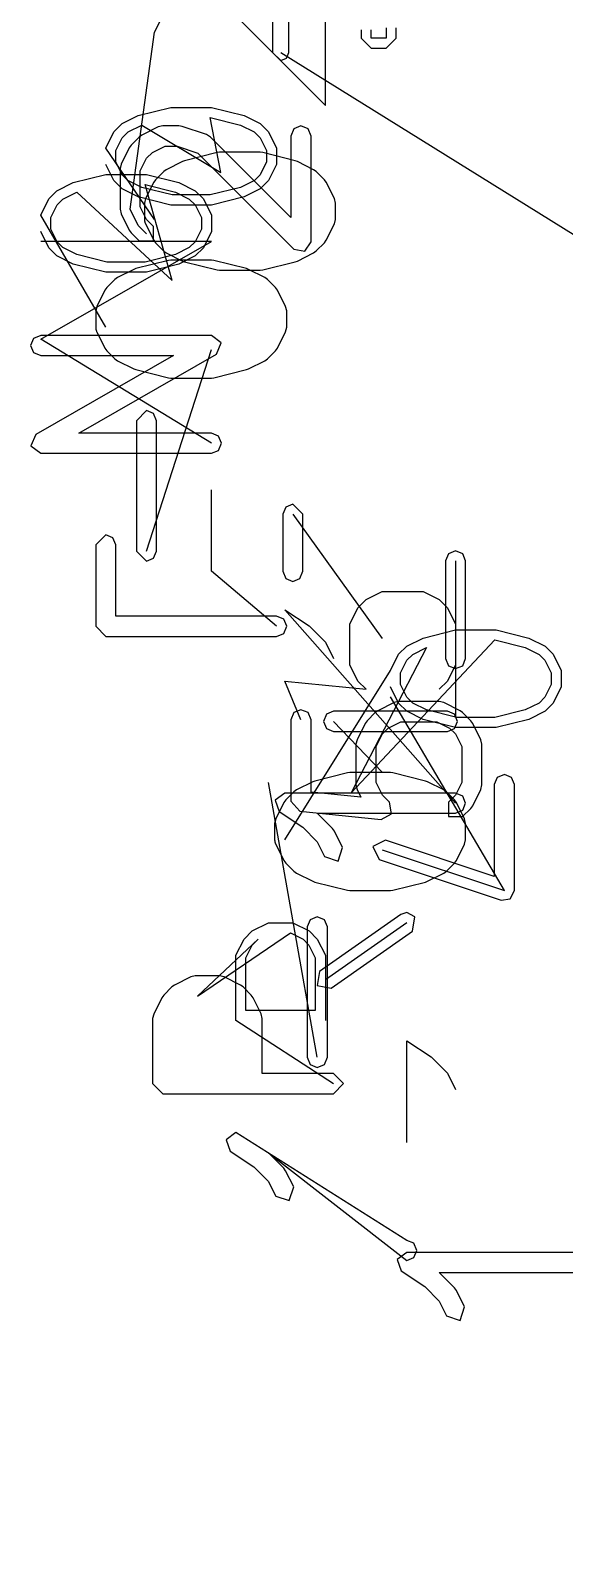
# Model space of a CAD drawing. Extents: x 0 to 334, y -361 to 120.
# Drawn here: x 14.81 to 18.78, y 7.64 to 19.02 of the extents above; entities that cross this region are included whole.
import ezdxf

# ---------------------------------------------------------------- set-up
doc = ezdxf.new("R2010")
doc.units = 0

msp = doc.modelspace()

# ---------------------------------------------------------------- linework, layer by layer
at = {"layer": 'Layer 1'}
for p, q in [((16.61, 20.1822), (16.61, 18.8522)), ((16.73, 18.8522), (16.73, 20.1822)), ((17.002143, 18.459809), (17.0021, 19.246)), ((15.7321, 19.0041), (15.792577, 19.125052)), ((16.276429, 19.185523), (17.002143, 18.459809)), ((15.550695, 17.688144), (15.7321, 19.0041)), ((17.268258, 19.022107), (17.2682, 18.9591)), ((17.3432, 18.9591), (17.3432, 19.0221)), ((17.453935, 19.036182), (17.4539, 18.9591)), ((17.5289, 18.9591), (17.5289, 19.0362)), ((17.2682, 18.9591), (17.3432, 18.8841)), ((17.4539, 18.9591), (17.3432, 18.9591)), ((17.3432, 18.8841), (17.4539, 18.8841)), ((17.4539, 18.8841), (17.5289, 18.9591)), ((16.61, 18.8522), (16.67, 18.7922)), ((16.67, 18.8522), (189.09, -88.0649)), ((16.67, 18.7922), (16.712426, 18.809774)), ((16.712426, 18.809774), (16.73, 18.8522)), ((15.611205, 18.384805), (15.85311, 18.445281)), ((15.85311, 18.445281), (16.1555, 18.4453)), ((16.1555, 18.4453), (16.397405, 18.384824)), ((15.429777, 18.263852), (15.490253, 18.324328)), ((15.490253, 18.324328), (15.611205, 18.384805)), ((15.53468, 18.262694), (15.637382, 18.314046)), ((15.637382, 18.314046), (16.225143, 17.96148)), ((16.225143, 17.96148), (16.1462, 18.3703)), ((16.1462, 18.3703), (16.371161, 18.31406)), ((16.371161, 18.31406), (16.473863, 18.262708)), ((16.397405, 18.384824), (16.518357, 18.324347)), ((16.518357, 18.324347), (16.578833, 18.263871)), ((15.3693, 18.1429), (15.429777, 18.263852)), ((15.4443, 18.1252), (15.491416, 18.21943)), ((15.491416, 18.21943), (15.53468, 18.262694)), ((15.618615, 18.224986), (15.558139, 18.16451)), ((15.638107, 18.239035), (15.618615, 18.224986)), ((15.759059, 18.299512), (15.638107, 18.239035)), ((15.7926, 18.30743), (15.759059, 18.299512)), ((15.913557, 18.307425), (15.7926, 18.30743)), ((15.937274, 18.303576), (15.913557, 18.307425)), ((16.118703, 18.243099), (15.937274, 18.303576)), ((16.148019, 18.224981), (16.118703, 18.243099)), ((16.7457, 17.6273), (16.148019, 18.224981)), ((16.473863, 18.262708), (16.517127, 18.219444)), ((16.517127, 18.219444), (16.564242, 18.125214)), ((16.578833, 18.263871), (16.639309, 18.142919)), ((16.767667, 18.285433), (16.7457, 18.2324)), ((16.7457, 18.2324), (16.7457, 17.6273)), ((16.8207, 18.3074), (16.767667, 18.285433)), ((16.873733, 18.285433), (16.8207, 18.3074)), ((16.8957, 18.2324), (16.873733, 18.285433)), ((16.895714, 17.446209), (16.8957, 18.2324)), ((15.7321, 17.613146), (15.3693, 18.1429)), ((15.444257, 18.039686), (15.4443, 18.1252)), ((15.54409, 18.145018), (15.483613, 18.024066)), ((15.558139, 18.16451), (15.54409, 18.145018)), ((15.672816, 18.06703), (15.71608, 18.110294)), ((15.71608, 18.110294), (15.81031, 18.15741)), ((15.81031, 18.15741), (15.9014, 18.1574)), ((15.9014, 18.1574), (16.054486, 18.106371)), ((16.19772, 18.109241), (15.955815, 18.048765)), ((16.054486, 18.106371), (16.767681, 17.393176)), ((16.21591, 18.11148), (16.19772, 18.109241)), ((16.518291, 18.111481), (16.21591, 18.11148)), ((16.536481, 18.109242), (16.518291, 18.111481)), ((16.778386, 18.048766), (16.536481, 18.109242)), ((16.564242, 18.125214), (16.5643, 18.0397)), ((16.639309, 18.142919), (16.6393, 18.022)), ((15.429767, 17.901029), (15.36929, 18.021981)), ((15.491373, 17.945456), (15.444257, 18.039686)), ((15.483613, 18.024066), (15.475695, 17.990525)), ((15.475695, 17.990525), (15.4757, 17.6881)), ((15.6257, 17.9728), (15.672816, 18.06703)), ((15.6257, 17.705805), (15.6257, 17.9728)), ((15.819512, 17.982609), (15.80002, 17.96856)), ((15.940464, 18.043086), (15.819512, 17.982609)), ((15.955815, 18.048765), (15.940464, 18.043086)), ((16.5643, 18.0397), (16.517185, 17.94547)), ((16.6393, 18.022), (16.578824, 17.901048)), ((16.793737, 18.043087), (16.778386, 18.048766)), ((16.914689, 17.98261), (16.793737, 18.043087)), ((16.934181, 17.968561), (16.914689, 17.98261)), ((15.006453, 17.826029), (15.127405, 17.886505)), ((15.127405, 17.886505), (15.36931, 17.946981)), ((15.36931, 17.946981), (15.6717, 17.947)), ((15.490243, 17.840553), (15.429767, 17.901029)), ((15.534637, 17.902192), (15.491373, 17.945456)), ((15.637339, 17.850841), (15.534637, 17.902192)), ((15.862333, 17.160791), (15.6624, 17.872)), ((15.6624, 17.872), (15.887361, 17.81576)), ((15.725495, 17.888592), (15.665018, 17.76764)), ((15.6717, 17.947), (15.913605, 17.886524)), ((15.739544, 17.908084), (15.725495, 17.888592)), ((15.80002, 17.96856), (15.739544, 17.908084)), ((15.913605, 17.886524), (16.034557, 17.826048)), ((16.473921, 17.902206), (16.371219, 17.850855)), ((16.517185, 17.94547), (16.473921, 17.902206)), ((16.578824, 17.901048), (16.518348, 17.840572)), ((16.994657, 17.908085), (16.934181, 17.968561)), ((17.008706, 17.888593), (16.994657, 17.908085)), ((17.069182, 17.767641), (17.008706, 17.888593)), ((14.8855, 17.6446), (14.945977, 17.765552)), ((14.945977, 17.765552), (15.006453, 17.826029)), ((15.007616, 17.72113), (15.05088, 17.764395)), ((15.05088, 17.764395), (15.153582, 17.815746)), ((15.153582, 17.815746), (15.862333, 17.160791)), ((15.611195, 17.780077), (15.490243, 17.840553)), ((15.8531, 17.7196), (15.611195, 17.780077)), ((15.8623, 17.7946), (15.637339, 17.850841)), ((15.665018, 17.76764), (15.6571, 17.734099)), ((16.146258, 17.794614), (15.8623, 17.7946)), ((15.887361, 17.81576), (15.990063, 17.764409)), ((15.990063, 17.764409), (16.033327, 17.721144)), ((16.034557, 17.826048), (16.095033, 17.765571)), ((16.095033, 17.765571), (16.155509, 17.644619)), ((16.371219, 17.850855), (16.146258, 17.794614)), ((16.397396, 17.780096), (16.155491, 17.719619)), ((16.518348, 17.840572), (16.397396, 17.780096)), ((17.0771, 17.7341), (17.069182, 17.767641)), ((15.36929, 16.812458), (14.8855, 17.6446)), ((14.9605, 17.6269), (15.007616, 17.72113)), ((15.4757, 17.6881), (15.483618, 17.654559)), ((15.483618, 17.654559), (15.544095, 17.533606)), ((15.611172, 17.567191), (15.550695, 17.688144)), ((15.672816, 17.611574), (15.6257, 17.705805)), ((15.6571, 17.734099), (15.6571, 17.6131)), ((16.155491, 17.719619), (15.8531, 17.7196)), ((16.033327, 17.721144), (16.080442, 17.626914)), ((16.155509, 17.644619), (16.1555, 17.5236)), ((17.077109, 17.613181), (17.0771, 17.7341)), ((14.945967, 17.402628), (14.88549, 17.523581)), ((14.960457, 17.541286), (14.9605, 17.6269)), ((15.007573, 17.447055), (14.960457, 17.541286)), ((15.544095, 17.533606), (15.558144, 17.514114)), ((15.671648, 17.506715), (15.611172, 17.567191)), ((15.6571, 17.6131), (15.6571, 17.613038)), ((15.6571, 17.613038), (15.657102, 17.612653)), ((15.657102, 17.612653), (15.657105, 17.612268)), ((15.657105, 17.612268), (15.657111, 17.611883)), ((15.657111, 17.611883), (15.657117, 17.611498)), ((15.657117, 17.611498), (15.657127, 17.611113)), ((15.657127, 17.611113), (15.657138, 17.610728)), ((15.657138, 17.610728), (15.657152, 17.610343)), ((15.657152, 17.610343), (15.657166, 17.609959)), ((15.657166, 17.609959), (15.657184, 17.609574)), ((15.657184, 17.609574), (15.657202, 17.60919)), ((15.657202, 17.60919), (15.657224, 17.608806)), ((15.657224, 17.608806), (15.657246, 17.608421)), ((15.657246, 17.608421), (15.657272, 17.608037)), ((15.657272, 17.608037), (15.657298, 17.607653)), ((15.657298, 17.607653), (15.657328, 17.607269)), ((15.657328, 17.607269), (15.657358, 17.606885)), ((15.657358, 17.606885), (15.657392, 17.606501)), ((15.657392, 17.606501), (15.657426, 17.606118)), ((15.657426, 17.606118), (15.657463, 17.605735)), ((15.657463, 17.605735), (15.657502, 17.605352)), ((15.657502, 17.605352), (15.657543, 17.60497)), ((15.657543, 17.60497), (15.657585, 17.604586)), ((15.657585, 17.604586), (15.65763, 17.604205)), ((15.65763, 17.604205), (15.657676, 17.603822)), ((15.657676, 17.603822), (15.657726, 17.603441)), ((15.657726, 17.603441), (15.657776, 17.603058)), ((15.657776, 17.603058), (15.657829, 17.602677)), ((15.657829, 17.602677), (15.657883, 17.602296)), ((15.657883, 17.602296), (15.65794, 17.601915)), ((15.65794, 17.601915), (15.657997, 17.601534)), ((15.657997, 17.601534), (15.658058, 17.601154)), ((15.658058, 17.601154), (15.65812, 17.600774)), ((15.65812, 17.600774), (15.658185, 17.600395)), ((15.658185, 17.600395), (15.658251, 17.600015)), ((15.658251, 17.600015), (15.658319, 17.599636)), ((15.658319, 17.599636), (15.658389, 17.599258)), ((15.658389, 17.599258), (15.658462, 17.598879)), ((15.658462, 17.598879), (15.658535, 17.598502)), ((15.658535, 17.598502), (15.658611, 17.598124)), ((15.658611, 17.598124), (15.658688, 17.597747)), ((15.658688, 17.597747), (15.658769, 17.59737)), ((15.658769, 17.59737), (15.65885, 17.596995)), ((15.65885, 17.596995), (15.658934, 17.596618)), ((15.658934, 17.596618), (15.659019, 17.596243)), ((15.659019, 17.596243), (15.659107, 17.595868)), ((15.659107, 17.595868), (15.659196, 17.595494)), ((15.659196, 17.595494), (15.659288, 17.59512)), ((15.659288, 17.59512), (15.659381, 17.594746)), ((15.659381, 17.594746), (15.659477, 17.594373)), ((15.659477, 17.594373), (15.659573, 17.594001)), ((15.659573, 17.594001), (15.659673, 17.593629)), ((15.659673, 17.593629), (15.659773, 17.593257)), ((15.659773, 17.593257), (15.659876, 17.592886)), ((15.659876, 17.592886), (15.65998, 17.592516)), ((15.65998, 17.592516), (15.660088, 17.592146)), ((15.660088, 17.592146), (15.660195, 17.591776)), ((15.660195, 17.591776), (15.660306, 17.591408)), ((15.660306, 17.591408), (15.660418, 17.591039)), ((15.660418, 17.591039), (15.660533, 17.590672)), ((15.660533, 17.590672), (15.660649, 17.590304)), ((15.660649, 17.590304), (15.660767, 17.589939)), ((15.660767, 17.589939), (15.660886, 17.589572)), ((15.660886, 17.589572), (15.661008, 17.589208)), ((15.661008, 17.589208), (15.661132, 17.588842)), ((15.661132, 17.588842), (15.661258, 17.588478)), ((15.661258, 17.588478), (15.661384, 17.588115)), ((15.661384, 17.588115), (15.661514, 17.587753)), ((15.661514, 17.587753), (15.661645, 17.58739)), ((15.661645, 17.58739), (15.661778, 17.58703)), ((15.661778, 17.58703), (15.661912, 17.586668)), ((15.661912, 17.586668), (15.662049, 17.586309)), ((15.662049, 17.586309), (15.662187, 17.585949)), ((15.662187, 17.585949), (15.662328, 17.585591)), ((15.662328, 17.585591), (15.66247, 17.585233)), ((15.66247, 17.585233), (15.662614, 17.584876)), ((15.662614, 17.584876), (15.662759, 17.58452)), ((15.662759, 17.58452), (15.662908, 17.584164)), ((15.662908, 17.584164), (15.663057, 17.583809)), ((15.663057, 17.583809), (15.663208, 17.583455)), ((15.663208, 17.583455), (15.663361, 17.583102)), ((15.663361, 17.583102), (15.663517, 17.582749)), ((15.663517, 17.582749), (15.663673, 17.582398)), ((15.663673, 17.582398), (15.663832, 17.582047)), ((15.663832, 17.582047), (15.663991, 17.581697)), ((15.663991, 17.581697), (15.664154, 17.581348)), ((15.664154, 17.581348), (15.664317, 17.580999)), ((15.664317, 17.580999), (15.664483, 17.580652)), ((15.664483, 17.580652), (15.66465, 17.580305)), ((15.66465, 17.580305), (15.66482, 17.579959)), ((15.66482, 17.579959), (15.664991, 17.579614)), ((15.664991, 17.579614), (15.665018, 17.579559)), ((15.665018, 17.579559), (15.725495, 17.458607)), ((15.724686, 17.559704), (15.672816, 17.611574)), ((15.724686, 17.453638), (15.724686, 17.559704)), ((16.0805, 17.5413), (16.033385, 17.447069)), ((16.080442, 17.626914), (16.0805, 17.5413)), ((16.1555, 17.5236), (16.095024, 17.402647)), ((17.008715, 17.458688), (17.069191, 17.57964)), ((17.069191, 17.57964), (17.077109, 17.613181)), ((14.8855, 16.7229), (16.1555, 17.448614)), ((16.1555, 17.448614), (14.8855, 17.4486)), ((15.050837, 17.403791), (15.007573, 17.447055)), ((15.153539, 17.35244), (15.050837, 17.403791)), ((15.558144, 17.514114), (15.61862, 17.453638)), ((15.61862, 17.453638), (15.724686, 17.453638)), ((15.725495, 17.458607), (15.739544, 17.439115)), ((15.739544, 17.439115), (15.80002, 17.378639)), ((15.990121, 17.403805), (15.887419, 17.352454)), ((16.033385, 17.447069), (15.990121, 17.403805)), ((16.849411, 17.376929), (16.895714, 17.446209)), ((16.93419, 17.37872), (16.994666, 17.439196)), ((16.994666, 17.439196), (17.008715, 17.458688)), ((15.006443, 17.342152), (14.945967, 17.402628)), ((15.127395, 17.281676), (15.006443, 17.342152)), ((15.3785, 17.2962), (15.153539, 17.35244)), ((15.662458, 17.296214), (15.3785, 17.2962)), ((15.83491, 17.308552), (15.593005, 17.248076)), ((15.887419, 17.352454), (15.662458, 17.296214)), ((15.80002, 17.378639), (15.819512, 17.36459)), ((15.819512, 17.36459), (15.940464, 17.304114)), ((15.8531, 17.310791), (15.83491, 17.308552)), ((16.155491, 17.310781), (15.8531, 17.310791)), ((16.034548, 17.342171), (15.913596, 17.281695)), ((15.940464, 17.304114), (15.955815, 17.298435)), ((15.955815, 17.298435), (16.19772, 17.237958)), ((16.095024, 17.402647), (16.034548, 17.342171)), ((16.173681, 17.308542), (16.155491, 17.310781)), ((16.415586, 17.248066), (16.173681, 17.308542)), ((16.53649, 17.238039), (16.778395, 17.298516)), ((16.767681, 17.393176), (16.849411, 17.376929)), ((16.778395, 17.298516), (16.793746, 17.304195)), ((16.793746, 17.304195), (16.914698, 17.364671)), ((16.914698, 17.364671), (16.93419, 17.37872)), ((15.3693, 17.2212), (15.127395, 17.281676)), ((15.671691, 17.221219), (15.3693, 17.2212)), ((15.456702, 17.181921), (15.43721, 17.167872)), ((15.577654, 17.242397), (15.456702, 17.181921)), ((15.593005, 17.248076), (15.577654, 17.242397)), ((15.913596, 17.281695), (15.671691, 17.221219)), ((16.19772, 17.237958), (16.21591, 17.235719)), ((16.21591, 17.235719), (16.5183, 17.2358)), ((16.430937, 17.242387), (16.415586, 17.248066)), ((16.551889, 17.181911), (16.430937, 17.242387)), ((16.5183, 17.2358), (16.53649, 17.238039)), ((16.571381, 17.167862), (16.551889, 17.181911)), ((15.362685, 17.087903), (15.302208, 16.966951)), ((15.376734, 17.107395), (15.362685, 17.087903)), ((15.43721, 17.167872), (15.376734, 17.107395)), ((16.631857, 17.107385), (16.571381, 17.167862)), ((16.645906, 17.087893), (16.631857, 17.107385)), ((16.706382, 16.966941), (16.645906, 17.087893)), ((15.302208, 16.966951), (15.29429, 16.93341)), ((16.7143, 16.9334), (16.706382, 16.966941)), ((15.29429, 16.93341), (15.2943, 16.8124)), ((16.714309, 16.812481), (16.7143, 16.9334)), ((14.832457, 16.729947), (14.81049, 16.676914)), ((14.88549, 16.751914), (14.832457, 16.729947)), ((16.15548, 16.751914), (14.88549, 16.751914)), ((16.15549, 15.9512), (14.8855, 16.7229)), ((15.2943, 16.8124), (15.2943, 16.812338)), ((15.2943, 16.812338), (15.294302, 16.811952)), ((15.294302, 16.811952), (15.294305, 16.811568)), ((15.294305, 16.811568), (15.294311, 16.811183)), ((15.294311, 16.811183), (15.294317, 16.810798)), ((15.294317, 16.810798), (15.294327, 16.810414)), ((15.294327, 16.810414), (15.294338, 16.810028)), ((15.294338, 16.810028), (15.294352, 16.809643)), ((15.294352, 16.809643), (15.294366, 16.809259)), ((15.294366, 16.809259), (15.294384, 16.808874)), ((15.294384, 16.808874), (15.294402, 16.80849)), ((15.294402, 16.80849), (15.294424, 16.808106)), ((15.294424, 16.808106), (15.294446, 16.807721)), ((15.294446, 16.807721), (15.294472, 16.807338)), ((15.294472, 16.807338), (15.294498, 16.806953)), ((15.294498, 16.806953), (15.294528, 16.806569)), ((15.294528, 16.806569), (15.294558, 16.806185)), ((15.294558, 16.806185), (15.294592, 16.805801)), ((15.294592, 16.805801), (15.294626, 16.805418)), ((15.294626, 16.805418), (15.294664, 16.805035)), ((15.294664, 16.805035), (15.294702, 16.804652)), ((15.294702, 16.804652), (15.294743, 16.804269)), ((15.294743, 16.804269), (15.294785, 16.803886)), ((15.294785, 16.803886), (15.29483, 16.803504)), ((15.29483, 16.803504), (15.294876, 16.803122)), ((15.294876, 16.803122), (15.294926, 16.802741)), ((15.294926, 16.802741), (15.294976, 16.802358)), ((15.294976, 16.802358), (15.295029, 16.801977)), ((15.295029, 16.801977), (15.295083, 16.801596)), ((15.295083, 16.801596), (15.29514, 16.801215)), ((15.29514, 16.801215), (15.295197, 16.800835)), ((15.295197, 16.800835), (15.295258, 16.800454)), ((15.295258, 16.800454), (15.29532, 16.800074)), ((15.29532, 16.800074), (15.295385, 16.799695)), ((15.295385, 16.799695), (15.295451, 16.799315)), ((15.295451, 16.799315), (15.295519, 16.798937)), ((15.295519, 16.798937), (15.295589, 16.798558)), ((15.295589, 16.798558), (15.295661, 16.79818)), ((15.295661, 16.79818), (15.295735, 16.797802)), ((15.295735, 16.797802), (15.295811, 16.797425)), ((15.295811, 16.797425), (15.295888, 16.797047)), ((15.295888, 16.797047), (15.295969, 16.796671)), ((15.295969, 16.796671), (15.29605, 16.796295)), ((15.29605, 16.796295), (15.296134, 16.795919)), ((15.296134, 16.795919), (15.296219, 16.795543)), ((15.296219, 16.795543), (15.296307, 16.795168)), ((15.296307, 16.795168), (15.296396, 16.794794)), ((15.296396, 16.794794), (15.296488, 16.79442)), ((15.296488, 16.79442), (15.296581, 16.794046)), ((15.296581, 16.794046), (15.296677, 16.793673)), ((15.296677, 16.793673), (15.296773, 16.793301)), ((15.296773, 16.793301), (15.296873, 16.792929)), ((15.296873, 16.792929), (15.296973, 16.792557)), ((15.296973, 16.792557), (15.297076, 16.792187)), ((15.297076, 16.792187), (15.29718, 16.791816)), ((15.29718, 16.791816), (15.297288, 16.791446)), ((15.297288, 16.791446), (15.297395, 16.791076)), ((15.297395, 16.791076), (15.297506, 16.790708)), ((15.297506, 16.790708), (15.297618, 16.790339)), ((15.297618, 16.790339), (15.297733, 16.789972)), ((15.297733, 16.789972), (15.297848, 16.789605)), ((15.297848, 16.789605), (15.297967, 16.789239)), ((15.297967, 16.789239), (15.298086, 16.788872)), ((15.298086, 16.788872), (15.298208, 16.788508)), ((15.298208, 16.788508), (15.298332, 16.788142)), ((15.298332, 16.788142), (15.298458, 16.787779)), ((15.298458, 16.787779), (15.298584, 16.787415)), ((15.298584, 16.787415), (15.298714, 16.787053)), ((15.298714, 16.787053), (15.298845, 16.78669)), ((15.298845, 16.78669), (15.298978, 16.786329)), ((15.298978, 16.786329), (15.299112, 16.785968)), ((15.299112, 16.785968), (15.299249, 16.785609)), ((15.299249, 16.785609), (15.299387, 16.785249)), ((15.299387, 16.785249), (15.299528, 16.78489)), ((15.299528, 16.78489), (15.29967, 16.784533)), ((15.29967, 16.784533), (15.299815, 16.784175)), ((15.299815, 16.784175), (15.299959, 16.78382)), ((15.299959, 16.78382), (15.300108, 16.783464)), ((15.300108, 16.783464), (15.300257, 16.783109)), ((15.300257, 16.783109), (15.300408, 16.782755)), ((15.300408, 16.782755), (15.300561, 16.782402)), ((15.300561, 16.782402), (15.300717, 16.782049)), ((15.300717, 16.782049), (15.300872, 16.781698)), ((15.300872, 16.781698), (15.301032, 16.781346)), ((15.301032, 16.781346), (15.301191, 16.780997)), ((15.301191, 16.780997), (15.301354, 16.780648)), ((15.301354, 16.780648), (15.301517, 16.780299)), ((15.301517, 16.780299), (15.301683, 16.779952)), ((15.301683, 16.779952), (15.30185, 16.779605)), ((15.30185, 16.779605), (15.30202, 16.77926)), ((15.30202, 16.77926), (15.302191, 16.778914)), ((15.302191, 16.778914), (15.302218, 16.778859)), ((15.302218, 16.778859), (15.362695, 16.657906)), ((16.227946, 16.696158), (16.15548, 16.751914)), ((16.645915, 16.657987), (16.706391, 16.77894)), ((16.706391, 16.77894), (16.714309, 16.812481)), ((14.81049, 16.676914), (14.832457, 16.623881)), ((14.832457, 16.623881), (14.88549, 16.601914)), ((15.1679, 16.0262), (16.19269, 16.611796)), ((15.362695, 16.657906), (15.376744, 16.638414)), ((15.376744, 16.638414), (15.43722, 16.577938)), ((15.671691, 15.1505), (16.1555, 16.6479)), ((16.19269, 16.611796), (16.227946, 16.696158)), ((16.57139, 16.578019), (16.631866, 16.638495)), ((16.631866, 16.638495), (16.645915, 16.657987)), ((15.8731, 16.602), (14.84831, 16.016404)), ((14.88549, 16.601914), (15.8731, 16.602)), ((15.43722, 16.577938), (15.456712, 16.563889)), ((15.456712, 16.563889), (15.577664, 16.503413)), ((15.577664, 16.503413), (15.593015, 16.497734)), ((15.593015, 16.497734), (15.83492, 16.437258)), ((16.17369, 16.437339), (16.415595, 16.497815)), ((16.415595, 16.497815), (16.430946, 16.503494)), ((16.430946, 16.503494), (16.551898, 16.56397)), ((16.551898, 16.56397), (16.57139, 16.578019)), ((15.83492, 16.437258), (15.85311, 16.435019)), ((15.85311, 16.435019), (16.1555, 16.4351)), ((16.1555, 16.4351), (16.17369, 16.437339)), ((15.671691, 16.19312), (15.596691, 16.11812)), ((15.6717, 16.1931), (15.671691, 16.19312)), ((15.724733, 16.171133), (15.6717, 16.1931)), ((15.7467, 16.1181), (15.724733, 16.171133)), ((15.596691, 16.11812), (15.5967, 15.1505)), ((15.7467, 15.1505), (15.7467, 16.1181)), ((14.84831, 16.016404), (14.813054, 15.932042)), ((14.813054, 15.932042), (14.88552, 15.876286)), ((16.1555, 16.0262), (15.1679, 16.0262)), ((16.208533, 16.004233), (16.1555, 16.0262)), ((16.2305, 15.9512), (16.208533, 16.004233)), ((16.208533, 15.898167), (16.2305, 15.9512)), ((14.88552, 15.876286), (16.1555, 15.8762)), ((16.1555, 15.8762), (16.208533, 15.898167)), ((16.1555, 15.0005), (16.1555, 15.6053)), ((16.707229, 15.476905), (16.685262, 15.423872)), ((16.760262, 15.498872), (16.707229, 15.476905)), ((16.8352, 15.4239), (16.7602, 15.4989)), ((16.7602, 15.4989), (16.760262, 15.498872)), ((16.685262, 15.423872), (16.6852, 15.0005)), ((16.760262, 15.423872), (17.4255, 14.5022)), ((16.8352, 15.0005), (16.8352, 15.4239)), ((15.369309, 15.27147), (15.294309, 15.19647)), ((15.422333, 15.249533), (15.3693, 15.2715)), ((15.3693, 15.2715), (15.369309, 15.27147)), ((15.4443, 15.1965), (15.422333, 15.249533)), ((15.294309, 15.19647), (15.2943, 14.5917)), ((15.4443, 14.6667), (15.4443, 15.1965)), ((15.5967, 15.1505), (15.6717, 15.0755)), ((15.724733, 15.097467), (15.7467, 15.1505)), ((17.916767, 15.13099), (17.8948, 15.077957)), ((17.9698, 15.152957), (17.916767, 15.13099)), ((17.9698, 15.1529), (17.9698, 15.152957)), ((18.022833, 15.130933), (17.9698, 15.1529)), ((18.0448, 15.0779), (18.022833, 15.130933)), ((15.6717, 15.0755), (15.724733, 15.097467)), ((17.8948, 15.077957), (17.8948, 14.3522)), ((17.9698, 15.077957), (17.9698, 13.9143)), ((18.0448, 14.3522), (18.0448, 15.0779)), ((16.639309, 14.591708), (16.1555, 15.0005)), ((16.6852, 15.0005), (16.707167, 14.947467)), ((16.707167, 14.947467), (16.7602, 14.9255)), ((16.7602, 14.9255), (16.813233, 14.947467)), ((16.813233, 14.947467), (16.8352, 15.0005)), ((17.244076, 14.729552), (17.304552, 14.790028)), ((17.304552, 14.790028), (17.425505, 14.850505)), ((17.425505, 14.850505), (17.7279, 14.8505)), ((17.7279, 14.8505), (17.848852, 14.790023)), ((17.848852, 14.790023), (17.909328, 14.729547)), ((17.969798, 13.278105), (16.6998, 14.7151)), ((16.6998, 14.7151), (16.881229, 14.594147)), ((17.1836, 14.6086), (17.244076, 14.729552)), ((17.909328, 14.729547), (17.969804, 14.608595)), ((15.2943, 14.5917), (15.3693, 14.5167)), ((16.6393, 14.6667), (15.4443, 14.6667)), ((16.692333, 14.644733), (16.6393, 14.6667)), ((16.7143, 14.5917), (16.692333, 14.644733)), ((16.692333, 14.538667), (16.7143, 14.5917)), ((16.881229, 14.594147), (17.002181, 14.473195)), ((17.18361, 14.306253), (17.1836, 14.6086)), ((17.727905, 14.504605), (17.96981, 14.565081)), ((17.969804, 14.608595), (17.9698, 14.3062)), ((17.96981, 14.565081), (18.2721, 14.5651)), ((18.2721, 14.5651), (18.514005, 14.504624)), ((15.3693, 14.5167), (16.6393, 14.5167)), ((16.6393, 14.5167), (16.692333, 14.538667)), ((17.002181, 14.473195), (17.062657, 14.352242)), ((17.192843, 13.355491), (18.2629, 14.4901)), ((17.606953, 14.444129), (17.727905, 14.504605)), ((18.2629, 14.4901), (18.487861, 14.43386)), ((18.514005, 14.504624), (18.634957, 14.444148)), ((17.754082, 14.433846), (17.192843, 13.355491)), ((17.486, 14.2627), (17.546477, 14.383652)), ((17.546477, 14.383652), (17.606953, 14.444129)), ((17.561, 14.245), (17.608116, 14.33923)), ((17.608116, 14.33923), (17.65138, 14.382495)), ((17.65138, 14.382495), (17.754082, 14.433846)), ((17.8948, 14.3522), (17.916767, 14.299167)), ((18.022833, 14.299167), (18.0448, 14.3522)), ((18.487861, 14.43386), (18.590563, 14.382509)), ((18.590563, 14.382509), (18.633827, 14.339244)), ((18.633827, 14.339244), (18.680942, 14.245014)), ((18.634957, 14.444148), (18.695433, 14.383671)), ((18.695433, 14.383671), (18.755909, 14.262719)), ((16.6998, 13.007158), (17.486, 14.2627)), ((17.244086, 14.1853), (17.18361, 14.306253)), ((17.560957, 14.159386), (17.561, 14.245)), ((17.9698, 14.3062), (17.909324, 14.185247)), ((17.916767, 14.299167), (17.9698, 14.2772)), ((17.9698, 14.2772), (18.022833, 14.299167)), ((18.680942, 14.245014), (18.681, 14.1594)), ((18.755909, 14.262719), (18.756, 14.1417)), ((16.820738, 13.897438), (16.6998, 14.1853)), ((16.6998, 14.1853), (17.304562, 14.124824)), ((17.304562, 14.124824), (17.244086, 14.1853)), ((17.546467, 14.020728), (17.48599, 14.141681)), ((17.608073, 14.065155), (17.560957, 14.159386)), ((17.909324, 14.185247), (17.848848, 14.124771)), ((18.681, 14.1594), (18.633885, 14.065169)), ((18.756, 14.1417), (18.695524, 14.020747)), ((17.512912, 14.024997), (17.391959, 13.96452)), ((18.332657, 12.629776), (17.486, 14.0667)), ((17.546453, 14.032915), (17.512912, 14.024997)), ((17.848796, 14.032905), (17.546453, 14.032915)), ((17.606943, 13.960252), (17.546467, 14.020728)), ((17.651337, 14.021891), (17.608073, 14.065155)), ((17.754039, 13.97054), (17.651337, 14.021891)), ((17.882337, 14.024987), (17.848796, 14.032905)), ((18.003289, 13.96451), (17.882337, 14.024987)), ((18.590621, 14.021905), (18.487919, 13.970554)), ((18.633885, 14.065169), (18.590621, 14.021905)), ((18.695524, 14.020747), (18.635048, 13.960271)), ((16.767667, 13.950433), (16.7457, 13.8974)), ((16.7457, 13.8974), (16.7457, 13.2927)), ((16.8207, 13.9724), (16.767667, 13.950433)), ((16.873733, 13.950433), (16.8207, 13.9724)), ((16.8957, 13.8974), (16.873733, 13.950433)), ((16.89569, 13.360521), (16.8957, 13.8974)), ((17.009634, 13.938305), (16.987667, 13.885272)), ((16.987667, 13.885272), (17.009634, 13.832239)), ((17.062667, 13.960272), (17.009634, 13.938305)), ((17.9093, 13.9603), (17.062667, 13.960272)), ((17.062667, 13.885272), (17.4255, 13.5079)), ((17.311991, 13.889995), (17.297942, 13.870503)), ((17.372467, 13.950471), (17.311991, 13.889995)), ((17.391959, 13.96452), (17.372467, 13.950471)), ((17.469879, 13.835794), (17.56411, 13.88291)), ((17.56411, 13.88291), (17.8311, 13.8829)), ((17.727895, 13.899776), (17.606943, 13.960252)), ((17.9698, 13.8393), (17.727895, 13.899776)), ((17.979, 13.9143), (17.754039, 13.97054)), ((17.8311, 13.8829), (17.92533, 13.835784)), ((17.962333, 13.938333), (17.9093, 13.9603)), ((17.9843, 13.8853), (17.962333, 13.938333)), ((17.962333, 13.832267), (17.9843, 13.8853)), ((18.262958, 13.914314), (17.979, 13.9143)), ((18.022781, 13.950461), (18.003289, 13.96451)), ((18.083257, 13.889985), (18.022781, 13.950461)), ((18.097306, 13.870493), (18.083257, 13.889985)), ((18.487919, 13.970554), (18.262958, 13.914314)), ((18.514096, 13.899795), (18.272191, 13.839319)), ((18.635048, 13.960271), (18.514096, 13.899795)), ((17.009634, 13.832239), (17.062667, 13.810272)), ((17.062667, 13.810272), (17.9093, 13.8103)), ((17.297942, 13.870503), (17.237466, 13.749551)), ((17.3795, 13.6983), (17.426615, 13.79253)), ((17.426615, 13.79253), (17.469879, 13.835794)), ((17.9093, 13.8103), (17.962333, 13.832267)), ((17.92533, 13.835784), (17.968594, 13.79252)), ((17.968594, 13.79252), (18.015709, 13.69829)), ((18.272191, 13.839319), (17.9698, 13.8393)), ((18.157782, 13.749541), (18.097306, 13.870493)), ((17.229548, 13.71601), (17.2295, 13.4136)), ((17.237466, 13.749551), (17.229548, 13.71601)), ((17.37951, 13.431358), (17.3795, 13.6983)), ((18.015709, 13.69829), (18.0157, 13.4313)), ((18.1657, 13.716), (18.157782, 13.749541)), ((18.1657, 13.413595), (18.1657, 13.716)), ((16.941691, 11.39123), (16.5788, 13.4329)), ((16.908164, 13.437097), (16.787212, 13.376621)), ((16.923515, 13.442776), (16.908164, 13.437097)), ((17.16542, 13.503252), (16.923515, 13.442776)), ((17.18361, 13.505491), (17.16542, 13.503252)), ((17.485991, 13.505481), (17.18361, 13.505491)), ((17.426625, 13.337127), (17.37951, 13.431358)), ((17.504181, 13.503242), (17.485991, 13.505481)), ((17.746086, 13.442766), (17.504181, 13.503242)), ((17.761437, 13.437087), (17.746086, 13.442766)), ((17.882389, 13.376611), (17.761437, 13.437087)), ((18.0157, 13.4313), (17.968585, 13.337069)), ((18.279624, 13.468999), (18.257657, 13.415966)), ((18.332657, 13.490966), (18.279624, 13.468999)), ((18.385633, 13.469033), (18.3326, 13.491)), ((18.3326, 13.491), (18.332657, 13.490966)), ((18.4076, 13.416), (18.385633, 13.469033)), ((16.699798, 13.353105), (16.628033, 13.299834)), ((17.9698, 13.3531), (16.699798, 13.353105)), ((16.76772, 13.362572), (16.707244, 13.302095)), ((16.787212, 13.376621), (16.76772, 13.362572)), ((17.265686, 13.323522), (16.89569, 13.360521)), ((17.2295, 13.4136), (17.237418, 13.380059)), ((17.237418, 13.380059), (17.265686, 13.323522)), ((17.478495, 13.285257), (17.426625, 13.337127)), ((17.901881, 13.362562), (17.882389, 13.376611)), ((17.962357, 13.302085), (17.901881, 13.362562)), ((17.968585, 13.337069), (17.916715, 13.285199)), ((18.022833, 13.331133), (17.9698, 13.3531)), ((18.0448, 13.2781), (18.022833, 13.331133)), ((18.097306, 13.259101), (18.157782, 13.380054)), ((18.157782, 13.380054), (18.1657, 13.413595)), ((18.257657, 13.415966), (18.2576, 12.7339)), ((18.4076, 12.629843), (18.4076, 13.416)), ((16.628033, 13.299834), (16.658195, 13.215701)), ((16.693195, 13.282603), (16.632718, 13.161651)), ((16.658195, 13.215701), (16.833445, 13.098868)), ((16.707244, 13.302095), (16.693195, 13.282603)), ((16.7457, 13.2927), (16.813237, 13.218072)), ((16.813237, 13.218072), (17.417999, 13.157596)), ((17.055212, 13.089233), (16.94134, 13.203105)), ((16.94134, 13.203105), (17.9698, 13.2031)), ((17.417999, 13.157596), (17.493224, 13.200113)), ((17.493224, 13.200113), (17.478495, 13.285257)), ((17.916715, 13.285199), (17.916715, 13.179133)), ((17.976406, 13.282593), (17.962357, 13.302085)), ((17.9698, 13.2031), (18.022833, 13.225067)), ((18.036882, 13.161641), (17.976406, 13.282593)), ((18.022781, 13.179133), (18.083257, 13.239609)), ((18.022833, 13.225067), (18.0448, 13.2781)), ((18.083257, 13.239609), (18.097306, 13.259101)), ((16.632718, 13.161651), (16.6248, 13.12811)), ((16.6248, 13.12811), (16.6248, 13.0072)), ((16.833445, 13.098868), (16.94054, 12.991773)), ((17.069261, 13.069741), (17.055212, 13.089233)), ((17.916715, 13.179133), (18.022781, 13.179133)), ((18.0448, 13.1281), (18.036882, 13.161641)), ((18.044809, 13.007181), (18.0448, 13.1281)), ((16.6248, 13.0072), (16.6248, 13.007138)), ((16.6248, 13.007138), (16.624802, 13.006752)), ((16.624802, 13.006752), (16.624805, 13.006368)), ((16.624805, 13.006368), (16.624811, 13.005983)), ((16.624811, 13.005983), (16.624817, 13.005598)), ((16.624817, 13.005598), (16.624827, 13.005214)), ((16.624827, 13.005214), (16.624838, 13.004828)), ((16.624838, 13.004828), (16.624852, 13.004443)), ((16.624852, 13.004443), (16.624866, 13.004059)), ((16.624866, 13.004059), (16.624884, 13.003674)), ((16.624884, 13.003674), (16.624902, 13.00329)), ((16.624902, 13.00329), (16.624924, 13.002906)), ((16.624924, 13.002906), (16.624946, 13.002521)), ((16.624946, 13.002521), (16.624972, 13.002138)), ((16.624972, 13.002138), (16.624998, 13.001753)), ((16.624998, 13.001753), (16.625028, 13.001369)), ((16.625028, 13.001369), (16.625058, 13.000985)), ((16.625058, 13.000985), (16.625092, 13.000601)), ((16.625092, 13.000601), (16.625126, 13.000218)), ((16.625126, 13.000218), (16.625164, 12.999835)), ((16.625164, 12.999835), (16.625202, 12.999452)), ((16.625202, 12.999452), (16.625243, 12.999069)), ((16.625243, 12.999069), (16.625285, 12.998686)), ((16.625285, 12.998686), (16.62533, 12.998304)), ((16.62533, 12.998304), (16.625376, 12.997922)), ((16.625376, 12.997922), (16.625426, 12.997541)), ((16.625426, 12.997541), (16.625476, 12.997158)), ((16.625476, 12.997158), (16.625529, 12.996777)), ((16.625529, 12.996777), (16.625583, 12.996396)), ((16.625583, 12.996396), (16.62564, 12.996015)), ((16.62564, 12.996015), (16.625697, 12.995635)), ((16.625697, 12.995635), (16.625758, 12.995254)), ((16.625758, 12.995254), (16.62582, 12.994874)), ((16.62582, 12.994874), (16.625885, 12.994495)), ((16.625885, 12.994495), (16.625951, 12.994115)), ((16.625951, 12.994115), (16.626019, 12.993737)), ((16.626019, 12.993737), (16.626089, 12.993358)), ((16.626089, 12.993358), (16.626161, 12.99298)), ((16.626161, 12.99298), (16.626235, 12.992602)), ((16.626235, 12.992602), (16.626311, 12.992225)), ((16.626311, 12.992225), (16.626388, 12.991847)), ((16.626388, 12.991847), (16.626469, 12.991471)), ((16.626469, 12.991471), (16.62655, 12.991095)), ((16.62655, 12.991095), (16.626634, 12.990719)), ((16.626634, 12.990719), (16.626719, 12.990343)), ((16.626719, 12.990343), (16.626807, 12.989968)), ((16.626807, 12.989968), (16.626896, 12.989594)), ((16.626896, 12.989594), (16.626988, 12.98922)), ((16.626988, 12.98922), (16.627081, 12.988846)), ((16.627081, 12.988846), (16.627177, 12.988473)), ((16.627177, 12.988473), (16.627273, 12.988101)), ((16.627273, 12.988101), (16.627373, 12.987729)), ((16.627373, 12.987729), (16.627473, 12.987357)), ((16.627473, 12.987357), (16.627576, 12.986987)), ((16.627576, 12.986987), (16.62768, 12.986616)), ((16.62768, 12.986616), (16.627788, 12.986246)), ((16.627788, 12.986246), (16.627895, 12.985876)), ((16.627895, 12.985876), (16.628006, 12.985508)), ((16.628006, 12.985508), (16.628118, 12.985139)), ((16.628118, 12.985139), (16.628233, 12.984772)), ((16.628233, 12.984772), (16.628348, 12.984405)), ((16.628348, 12.984405), (16.628467, 12.984039)), ((16.628467, 12.984039), (16.628586, 12.983672)), ((16.628586, 12.983672), (16.628708, 12.983308)), ((16.628708, 12.983308), (16.628832, 12.982942)), ((16.628832, 12.982942), (16.628958, 12.982579)), ((16.628958, 12.982579), (16.629084, 12.982215)), ((16.629084, 12.982215), (16.629214, 12.981853)), ((16.629214, 12.981853), (16.629345, 12.98149)), ((16.629345, 12.98149), (16.629478, 12.981129)), ((16.629478, 12.981129), (16.629612, 12.980768)), ((16.629612, 12.980768), (16.629749, 12.980409)), ((16.629749, 12.980409), (16.629887, 12.980049)), ((16.629887, 12.980049), (16.630028, 12.97969)), ((16.630028, 12.97969), (16.63017, 12.979333)), ((16.63017, 12.979333), (16.630315, 12.978975)), ((16.630315, 12.978975), (16.630459, 12.97862)), ((16.630459, 12.97862), (16.630608, 12.978264)), ((16.630608, 12.978264), (16.630757, 12.977909)), ((16.630757, 12.977909), (16.630908, 12.977555)), ((16.630908, 12.977555), (16.631061, 12.977202)), ((16.631061, 12.977202), (16.631217, 12.976849)), ((16.631217, 12.976849), (16.631372, 12.976498)), ((16.631372, 12.976498), (16.631532, 12.976146)), ((16.631532, 12.976146), (16.631691, 12.975797)), ((16.631691, 12.975797), (16.631854, 12.975448)), ((16.631854, 12.975448), (16.632017, 12.975099)), ((16.632017, 12.975099), (16.632183, 12.974752)), ((16.632183, 12.974752), (16.63235, 12.974405)), ((16.63235, 12.974405), (16.63252, 12.97406)), ((16.63252, 12.97406), (16.632691, 12.973714)), ((16.632691, 12.973714), (16.632718, 12.973659)), ((16.632718, 12.973659), (16.693195, 12.852706)), ((16.94054, 12.991773), (16.995573, 12.881706)), ((17.129737, 12.948788), (17.069261, 13.069741)), ((17.449174, 13.003375), (17.354306, 12.955941)), ((18.2576, 12.7339), (17.449174, 13.003375)), ((17.976415, 12.852687), (18.036891, 12.97364)), ((18.036891, 12.97364), (18.044809, 13.007181)), ((16.995573, 12.881706), (17.096196, 12.848165)), ((17.096196, 12.848165), (17.129737, 12.948788)), ((17.354306, 12.955941), (17.40174, 12.861073)), ((17.40174, 12.861073), (18.308883, 12.558692)), ((17.425514, 12.932157), (18.332657, 12.629776)), ((16.693195, 12.852706), (16.707244, 12.833214)), ((16.707244, 12.833214), (16.76772, 12.772738)), ((16.76772, 12.772738), (16.787212, 12.758689)), ((16.787212, 12.758689), (16.908164, 12.698213)), ((17.761446, 12.698194), (17.882398, 12.75867)), ((17.882398, 12.75867), (17.90189, 12.772719)), ((17.90189, 12.772719), (17.962366, 12.833195)), ((17.962366, 12.833195), (17.976415, 12.852687)), ((16.908164, 12.698213), (16.923515, 12.692534)), ((16.923515, 12.692534), (17.16542, 12.632058)), ((17.16542, 12.632058), (17.18361, 12.629819)), ((17.18361, 12.629819), (17.486, 12.6298)), ((17.486, 12.6298), (17.50419, 12.632039)), ((17.50419, 12.632039), (17.746095, 12.692515)), ((17.746095, 12.692515), (17.761446, 12.698194)), ((18.37645, 12.569004), (18.4076, 12.629843)), ((18.308883, 12.558692), (18.37645, 12.569004)), ((16.888658, 12.411883), (16.866691, 12.35885)), ((16.941691, 12.43385), (16.888658, 12.411883)), ((16.9417, 12.4339), (16.941691, 12.43385)), ((16.994733, 12.411933), (16.9417, 12.4339)), ((17.563852, 12.451756), (16.95909, 12.028423)), ((17.0167, 12.3589), (16.994733, 12.411933)), ((17.606487, 12.465313), (17.563852, 12.451756)), ((17.668304, 12.433324), (17.606487, 12.465313)), ((17.606487, 12.465313), (17.606487, 12.465313)), ((17.649872, 12.328872), (17.668304, 12.433324)), ((16.052219, 11.84599), (16.7425, 12.3153)), ((16.397377, 12.269352), (16.457853, 12.329828)), ((16.457853, 12.329828), (16.578805, 12.390304)), ((16.578805, 12.390304), (16.7602, 12.3903)), ((16.7425, 12.3153), (16.83673, 12.268185)), ((16.7602, 12.3903), (16.881152, 12.329824)), ((16.866691, 12.35885), (16.8667, 11.3912)), ((16.881152, 12.329824), (16.941628, 12.269348)), ((17.606862, 12.390314), (17.0021, 11.966981)), ((17.0167, 11.3912), (17.0167, 12.3589)), ((17.04511, 11.905539), (17.649872, 12.328872)), ((16.50228, 12.268194), (16.052219, 11.84599)), ((16.3369, 12.1484), (16.397377, 12.269352)), ((16.4119, 12.1307), (16.459016, 12.22493)), ((16.459016, 12.22493), (16.50228, 12.268194)), ((16.83673, 12.268185), (16.879994, 12.224921)), ((16.879994, 12.224921), (16.927109, 12.130691)), ((16.941628, 12.269348), (17.002104, 12.148396)), ((16.3369, 11.6646), (16.3369, 12.1484)), ((16.4119, 11.7396), (16.4119, 12.1307)), ((16.927109, 12.130691), (16.9271, 11.7396)), ((17.002104, 12.148396), (17.0021, 11.6646)), ((16.000973, 11.988072), (15.880021, 11.927596)), ((16.034514, 11.99599), (16.000973, 11.988072)), ((16.215996, 11.996004), (16.034514, 11.99599)), ((16.249537, 11.988086), (16.215996, 11.996004)), ((16.370489, 11.92761), (16.249537, 11.988086)), ((16.95909, 12.028423), (16.940658, 11.923971)), ((15.786004, 11.833579), (15.725527, 11.712627)), ((15.800053, 11.853071), (15.786004, 11.833579)), ((15.860529, 11.913547), (15.800053, 11.853071)), ((15.880021, 11.927596), (15.860529, 11.913547)), ((16.389981, 11.913561), (16.370489, 11.92761)), ((16.450457, 11.853085), (16.389981, 11.913561)), ((16.464506, 11.833593), (16.450457, 11.853085)), ((16.524982, 11.712641), (16.464506, 11.833593)), ((16.940658, 11.923971), (17.04511, 11.905539)), ((16.9271, 11.7396), (16.4119, 11.7396)), ((15.717609, 11.679086), (15.7176, 11.1953)), ((15.725527, 11.712627), (15.717609, 11.679086)), ((17.062609, 11.195276), (16.3369, 11.6646)), ((16.5329, 11.6791), (16.524982, 11.712641)), ((16.5329, 11.2703), (16.5329, 11.6791)), ((17.606862, 10.757461), (17.6073, 11.5146)), ((17.6073, 11.5146), (17.788729, 11.393648)), ((16.8667, 11.3912), (16.888667, 11.338167)), ((16.994733, 11.338167), (17.0167, 11.3912)), ((17.788729, 11.393648), (17.909681, 11.272695)), ((17.0626, 11.2703), (16.5329, 11.2703)), ((16.888667, 11.338167), (16.9417, 11.3162)), ((16.9417, 11.3162), (16.994733, 11.338167)), ((17.1376, 11.1953), (17.0626, 11.2703)), ((17.909681, 11.272695), (17.970157, 11.151743)), ((15.7176, 11.1953), (15.7926, 11.1203)), ((17.0626, 11.1203), (17.1376, 11.1953)), ((15.7926, 11.1203), (16.4579, 11.1203)), ((16.4579, 11.1203), (17.0626, 11.1203)), ((16.336862, 10.832461), (16.265098, 10.779189)), ((17.6073, 10.03172), (16.336862, 10.832461)), ((16.265098, 10.779189), (16.29526, 10.695057)), ((16.29526, 10.695057), (16.470509, 10.578225)), ((16.692276, 10.568589), (16.578405, 10.682461)), ((16.578405, 10.682461), (17.6073, 9.88172)), ((16.470509, 10.578225), (16.577604, 10.471129)), ((16.577604, 10.471129), (16.632637, 10.361063)), ((16.706325, 10.549097), (16.692276, 10.568589)), ((16.766801, 10.428145), (16.706325, 10.549097)), ((16.632637, 10.361063), (16.73326, 10.327522)), ((16.73326, 10.327522), (16.766801, 10.428145)), ((17.660333, 10.009753), (17.6073, 10.03172)), ((17.6823, 9.95672), (17.660333, 10.009753)), ((17.6073, 9.942233), (17.535536, 9.888961)), ((18.8773, 9.9422), (17.6073, 9.942233)), ((17.6073, 9.88172), (17.660333, 9.903687)), ((17.660333, 9.903687), (17.6823, 9.95672)), ((17.535536, 9.888961), (17.565698, 9.804829)), ((17.565698, 9.804829), (17.740947, 9.687997)), ((17.962714, 9.678362), (17.848843, 9.792233)), ((17.848843, 9.792233), (18.8773, 9.7922)), ((17.740947, 9.687997), (17.848042, 9.580902)), ((17.976763, 9.65887), (17.962714, 9.678362)), ((17.848042, 9.580902), (17.903075, 9.470835)), ((18.037239, 9.537917), (17.976763, 9.65887)), ((17.903075, 9.470835), (18.003698, 9.437294)), ((18.003698, 9.437294), (18.037239, 9.537917))]:
    msp.add_line(p, q, dxfattribs=at)

doc.saveas('drawing.dxf')
